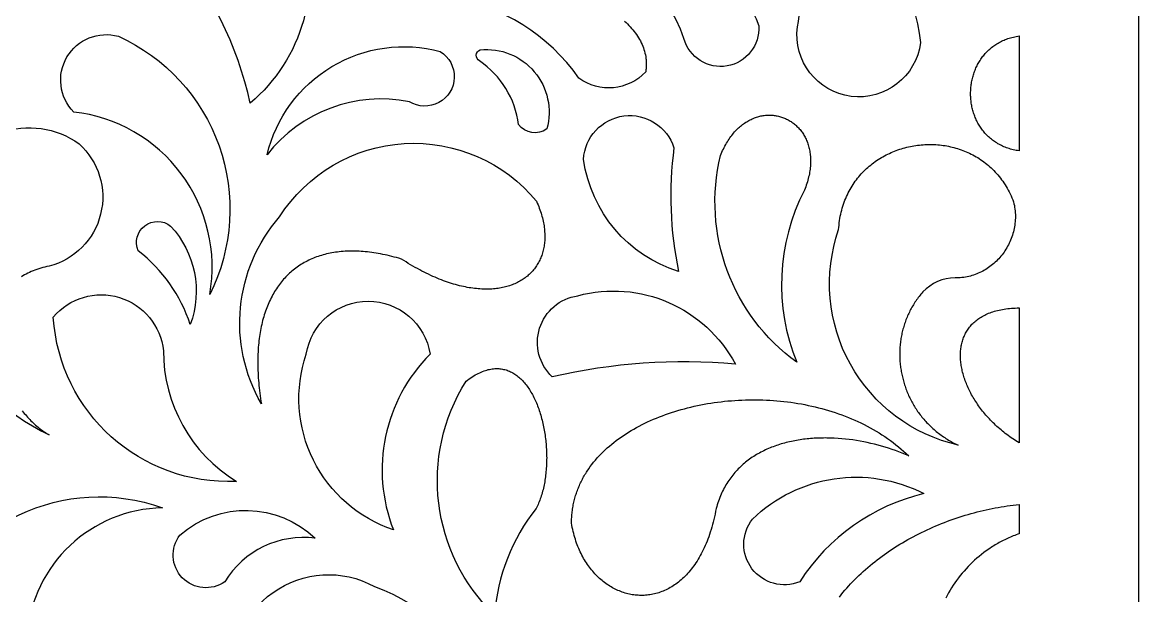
# Model space of a CAD drawing. Extents: x -400 to 400, y -1000 to 1000.
# Drawn here: x -67.2 to 400, y 415.4 to 655.1 of the extents above; entities that cross this region are included whole.
import ezdxf

# ---------------------------------------------------------------- set-up
doc = ezdxf.new("R2010")
doc.units = 0
doc.layers.add('LAYER_1', color=18, linetype='CONTINUOUS')

msp = doc.modelspace()

# ---------------------------------------------------------------- linework, layer by layer
at = {"layer": 'LAYER_1'}
for points in [[(-400, -1000), (400, -1000), (400, 1000), (-400, 1000)], [(349.99, 601.38), (349.36, 601.48), (348.73, 601.59), (348.12, 601.71), (347.51, 601.85), (346.92, 601.99), (346.33, 602.16), (345.76, 602.33), (345.2, 602.51), (344.64, 602.71), (344.1, 602.92), (343.57, 603.14), (343.04, 603.37), (342.53, 603.61), (342.02, 603.86), (341.53, 604.12), (341.05, 604.39), (340.58, 604.68), (340.11, 604.97), (339.66, 605.27), (339.22, 605.58), (338.78, 605.91), (338.36, 606.24), (337.95, 606.57), (337.55, 606.92), (337.16, 607.28), (336.77, 607.64), (336.4, 608.01), (336.04, 608.39), (335.69, 608.78), (335.34, 609.18), (335.01, 609.58), (334.69, 609.99), (334.38, 610.4), (334.08, 610.83), (333.79, 611.25), (333.5, 611.69), (333.23, 612.13), (332.97, 612.58), (332.72, 613.03), (332.48, 613.48), (332.25, 613.95), (332.02, 614.41), (331.81, 614.88), (331.61, 615.36), (331.42, 615.84), (331.24, 616.32), (331.07, 616.81), (330.9, 617.3), (330.75, 617.79), (330.61, 618.29), (330.48, 618.79), (330.36, 619.3), (330.24, 619.8), (330.14, 620.31), (330.05, 620.82), (329.97, 621.33), (329.9, 621.85), (329.84, 622.36), (329.78, 622.88), (329.74, 623.39), (329.71, 623.91), (329.69, 624.43), (329.67, 624.95), (329.67, 625.47), (329.68, 625.99), (329.7, 626.51), (329.72, 627.03), (329.76, 627.54), (329.81, 628.06), (329.87, 628.58), (329.93, 629.09), (330.01, 629.6), (330.1, 630.12), (330.19, 630.62), (330.3, 631.13), (330.42, 631.64), (330.54, 632.14), (330.68, 632.64), (330.82, 633.14), (330.98, 633.63), (331.15, 634.12), (331.32, 634.61), (331.51, 635.09), (331.7, 635.57), (331.91, 636.04), (332.12, 636.51), (332.35, 636.98), (332.58, 637.44), (332.83, 637.89), (333.08, 638.34), (333.35, 638.79), (333.62, 639.22), (333.9, 639.66), (334.2, 640.08), (334.5, 640.5), (334.81, 640.92), (335.14, 641.32), (335.47, 641.72), (335.81, 642.12), (336.16, 642.5), (336.53, 642.88), (336.9, 643.25), (337.28, 643.61), (337.67, 643.97), (338.07, 644.31), (338.48, 644.65), (338.91, 644.97), (339.34, 645.29), (339.78, 645.6), (340.23, 645.9), (340.69, 646.19), (341.16, 646.47), (341.64, 646.74), (342.13, 647), (342.62, 647.25), (343.13, 647.49), (343.65, 647.72), (344.18, 647.93), (344.72, 648.14), (345.27, 648.33), (345.82, 648.51), (346.39, 648.68), (346.97, 648.84), (347.55, 648.98), (348.15, 649.11), (348.75, 649.23), (349.37, 649.34), (350, 649.43)], [(349.99, 479.29), (349.32, 479.7), (348.65, 480.12), (347.98, 480.55), (347.33, 480.98), (346.69, 481.42), (346.05, 481.87), (345.42, 482.33), (344.8, 482.79), (344.19, 483.26), (343.59, 483.73), (342.99, 484.21), (342.41, 484.7), (341.83, 485.19), (341.26, 485.69), (340.7, 486.19), (340.15, 486.7), (339.61, 487.22), (339.08, 487.73), (338.56, 488.26), (338.04, 488.79), (337.54, 489.32), (337.04, 489.86), (336.56, 490.4), (336.08, 490.94), (335.61, 491.49), (335.16, 492.04), (334.71, 492.6), (334.27, 493.15), (333.84, 493.72), (333.43, 494.28), (333.02, 494.85), (332.62, 495.42), (332.23, 495.99), (331.85, 496.56), (331.49, 497.14), (331.13, 497.72), (330.78, 498.29), (330.44, 498.88), (330.11, 499.46), (329.8, 500.04), (329.49, 500.63), (329.2, 501.21), (328.91, 501.8), (328.64, 502.38), (328.37, 502.97), (328.12, 503.56), (327.88, 504.14), (327.65, 504.73), (327.43, 505.31), (327.22, 505.9), (327.02, 506.48), (326.84, 507.07), (326.66, 507.65), (326.5, 508.23), (326.34, 508.81), (326.2, 509.39), (326.07, 509.97), (325.95, 510.54), (325.85, 511.11), (325.75, 511.68), (325.67, 512.25), (325.6, 512.82), (325.54, 513.38), (325.49, 513.94), (325.45, 514.49), (325.43, 515.05), (325.42, 515.6), (325.42, 516.14), (325.43, 516.68), (325.46, 517.22), (325.49, 517.76), (325.54, 518.29), (325.6, 518.81), (325.68, 519.33), (325.77, 519.85), (325.87, 520.36), (325.98, 520.86), (326.1, 521.36), (326.24, 521.86), (326.39, 522.34), (326.56, 522.83), (326.73, 523.3), (326.92, 523.77), (327.13, 524.24), (327.34, 524.69), (327.57, 525.15), (327.82, 525.59), (328.07, 526.03), (328.34, 526.45), (328.63, 526.88), (328.92, 527.29), (329.23, 527.7), (329.56, 528.1), (329.89, 528.49), (330.25, 528.87), (330.61, 529.24), (330.99, 529.61), (331.38, 529.96), (331.79, 530.31), (332.21, 530.65), (332.65, 530.98), (333.1, 531.3), (333.56, 531.61), (334.04, 531.91), (334.54, 532.2), (335.04, 532.48), (335.56, 532.75), (336.1, 533.01), (336.65, 533.25), (337.22, 533.49), (337.8, 533.72), (338.4, 533.93), (339.01, 534.14), (339.63, 534.33), (340.27, 534.51), (340.93, 534.68), (341.6, 534.84), (342.28, 534.98), (342.99, 535.11), (343.7, 535.23), (344.43, 535.34), (345.18, 535.43), (345.95, 535.51), (346.72, 535.58), (347.52, 535.63), (348.33, 535.67), (349.15, 535.7), (350, 535.71)], [(162.67, 445.72), (162.67, 446.33), (162.69, 446.93), (162.71, 447.53), (162.74, 448.13), (162.78, 448.72), (162.83, 449.31), (162.88, 449.9), (162.95, 450.48), (163.02, 451.07), (163.1, 451.64), (163.19, 452.22), (163.29, 452.79), (163.4, 453.36), (163.51, 453.93), (163.64, 454.49), (163.77, 455.05), (163.91, 455.61), (164.06, 456.16), (164.21, 456.71), (164.37, 457.25), (164.55, 457.8), (164.72, 458.34), (164.91, 458.88), (165.11, 459.41), (165.31, 459.94), (165.52, 460.47), (165.73, 460.99), (165.96, 461.51), (166.19, 462.03), (166.43, 462.54), (166.67, 463.05), (166.93, 463.56), (167.19, 464.07), (167.46, 464.57), (167.73, 465.06), (168.01, 465.56), (168.3, 466.05), (168.6, 466.53), (168.9, 467.02), (169.21, 467.5), (169.85, 468.45), (170.51, 469.39), (171.21, 470.31), (171.92, 471.22), (172.67, 472.11), (173.43, 472.99), (174.23, 473.86), (175.04, 474.71), (175.88, 475.55), (176.74, 476.37), (177.63, 477.18), (178.54, 477.97), (179.47, 478.75), (180.42, 479.52), (181.39, 480.27), (182.38, 481), (183.39, 481.72), (184.42, 482.43), (185.47, 483.12), (186.54, 483.79), (187.63, 484.45), (188.74, 485.09), (189.86, 485.72), (191, 486.33), (192.16, 486.93), (193.33, 487.51), (194.52, 488.08), (195.73, 488.63), (196.95, 489.16), (198.18, 489.68), (199.43, 490.18), (200.69, 490.66), (201.97, 491.13), (203.25, 491.58), (204.55, 492.02), (205.87, 492.44), (207.19, 492.84), (208.52, 493.23), (209.87, 493.6), (211.23, 493.95), (212.59, 494.28), (213.96, 494.6), (215.35, 494.9), (216.74, 495.19), (218.14, 495.45), (219.55, 495.7), (220.96, 495.93), (222.38, 496.15), (223.81, 496.34), (225.25, 496.52), (226.68, 496.68), (228.13, 496.83), (229.58, 496.95), (231.03, 497.06), (232.49, 497.15), (233.95, 497.22), (235.41, 497.27), (236.88, 497.31), (238.34, 497.32), (239.81, 497.32), (241.28, 497.3), (242.75, 497.26), (244.22, 497.2), (245.69, 497.12), (247.17, 497.03), (248.63, 496.91), (250.1, 496.78), (251.57, 496.62), (253.03, 496.45), (254.49, 496.26), (255.95, 496.05), (257.41, 495.81), (258.86, 495.56), (260.3, 495.29), (261.74, 495), (263.18, 494.69), (264.61, 494.36), (266.03, 494.02), (267.45, 493.65), (268.86, 493.26), (270.26, 492.85), (271.66, 492.42), (273.04, 491.97), (274.42, 491.49), (275.79, 491), (277.15, 490.49), (278.5, 489.96), (279.84, 489.4), (281.17, 488.83), (282.48, 488.23), (283.79, 487.62), (285.08, 486.98), (286.36, 486.32), (287.63, 485.64), (288.88, 484.94), (290.12, 484.22), (291.34, 483.47), (292.55, 482.71), (293.75, 481.92), (294.93, 481.11), (296.09, 480.28), (297.24, 479.43), (298.37, 478.55), (299.48, 477.65), (300.58, 476.73), (301.65, 475.79), (302.71, 474.83), (303.75, 473.84), (302.4, 474.43), (301.02, 475), (299.63, 475.55), (298.22, 476.08), (296.8, 476.58), (295.36, 477.06), (293.9, 477.52), (292.43, 477.95), (290.95, 478.36), (289.46, 478.75), (287.96, 479.11), (286.45, 479.44), (284.93, 479.75), (283.4, 480.04), (281.87, 480.29), (280.34, 480.52), (278.8, 480.72), (277.26, 480.9), (275.72, 481.05), (274.18, 481.16), (272.64, 481.25), (271.1, 481.31), (269.57, 481.34), (268.8, 481.35), (268.04, 481.34), (267.27, 481.33), (266.51, 481.31), (265.75, 481.29), (264.99, 481.25), (264.24, 481.21), (263.48, 481.16), (262.73, 481.1), (261.98, 481.03), (261.24, 480.96), (260.49, 480.88), (259.75, 480.79), (259.01, 480.69), (258.28, 480.58), (257.54, 480.47), (256.81, 480.34), (256.09, 480.21), (255.37, 480.07), (254.65, 479.92), (253.93, 479.76), (253.22, 479.6), (252.52, 479.42), (251.82, 479.24), (251.12, 479.04), (250.43, 478.84), (249.74, 478.63), (249.06, 478.41), (248.38, 478.19), (247.7, 477.95), (247.04, 477.7), (246.37, 477.45), (245.72, 477.18), (245.07, 476.91), (244.42, 476.63), (243.78, 476.33), (243.15, 476.03), (242.52, 475.72), (241.9, 475.4), (241.29, 475.07), (240.68, 474.73), (240.08, 474.38), (239.48, 474.02), (238.9, 473.65), (238.32, 473.27), (237.74, 472.89), (237.18, 472.49), (236.62, 472.08), (236.07, 471.66), (235.53, 471.23), (235, 470.79), (234.47, 470.35), (233.96, 469.89), (233.45, 469.42), (232.95, 468.94), (232.46, 468.45), (231.97, 467.95), (231.5, 467.44), (231.04, 466.92), (230.58, 466.39), (230.14, 465.84), (229.7, 465.29), (229.27, 464.73), (228.86, 464.15), (228.45, 463.57), (228.05, 462.97), (227.67, 462.36), (227.29, 461.75), (226.93, 461.12), (226.57, 460.48), (226.23, 459.83), (225.9, 459.16), (225.57, 458.49), (225.26, 457.81), (224.96, 457.11), (224.68, 456.4), (224.4, 455.68), (224.14, 454.95), (223.88, 454.21), (223.64, 453.46), (223.42, 452.69), (223.2, 451.92), (222.98, 450.73), (222.74, 449.57), (222.49, 448.43), (222.23, 447.31), (221.96, 446.21), (221.68, 445.13), (221.38, 444.07), (221.07, 443.04), (220.75, 442.02), (220.42, 441.02), (220.08, 440.05), (219.72, 439.09), (219.36, 438.16), (218.98, 437.24), (218.6, 436.35), (218.21, 435.47), (217.8, 434.62), (217.39, 433.78), (216.97, 432.97), (216.53, 432.17), (216.09, 431.4), (215.64, 430.64), (215.19, 429.9), (214.72, 429.19), (214.24, 428.49), (213.76, 427.81), (213.27, 427.15), (212.78, 426.51), (212.27, 425.89), (211.76, 425.29), (211.24, 424.7), (210.72, 424.14), (210.19, 423.59), (209.65, 423.06), (209.11, 422.56), (208.56, 422.06), (208.01, 421.59), (207.45, 421.14), (206.88, 420.7), (206.31, 420.29), (205.74, 419.89), (205.16, 419.51), (204.58, 419.14), (203.99, 418.8), (203.41, 418.47), (202.81, 418.16), (202.22, 417.87), (201.62, 417.59), (201.01, 417.34), (200.41, 417.1), (199.8, 416.88), (199.19, 416.67), (198.58, 416.48), (197.97, 416.31), (197.35, 416.16), (196.73, 416.02), (196.12, 415.9), (195.5, 415.8), (194.88, 415.71), (194.26, 415.64), (193.64, 415.59), (193.02, 415.55), (192.4, 415.53), (191.78, 415.53), (191.16, 415.54), (190.54, 415.57), (189.92, 415.61), (189.31, 415.68), (188.69, 415.75), (188.08, 415.84), (187.47, 415.95), (186.86, 416.08), (186.25, 416.22), (185.65, 416.37), (185.05, 416.54), (184.45, 416.73), (183.85, 416.93), (183.26, 417.15), (182.67, 417.38), (182.09, 417.62), (181.5, 417.89), (180.93, 418.16), (180.36, 418.46), (179.79, 418.76), (179.22, 419.08), (178.67, 419.42), (178.11, 419.77), (177.57, 420.13), (177.03, 420.51), (176.49, 420.91), (175.96, 421.32), (175.44, 421.74), (174.92, 422.17), (174.41, 422.62), (173.91, 423.09), (173.42, 423.57), (172.93, 424.06), (172.45, 424.56), (171.98, 425.08), (171.51, 425.61), (171.06, 426.16), (170.61, 426.72), (170.17, 427.29), (169.74, 427.88), (169.32, 428.48), (168.91, 429.09), (168.51, 429.72), (168.12, 430.36), (167.73, 431.01), (167.36, 431.67), (167, 432.35), (166.65, 433.04), (166.31, 433.74), (165.98, 434.45), (165.66, 435.18), (165.36, 435.92), (165.07, 436.67), (164.78, 437.43), (164.51, 438.21), (164.26, 439), (164.01, 439.8), (163.78, 440.61), (163.56, 441.43), (163.35, 442.27), (163.16, 443.11), (162.98, 443.97), (162.82, 444.84)]]:
    msp.add_lwpolyline(points, close=True, dxfattribs=at)
for points in [[(-4.62, 686.83, -1), (49.56, 696.84, -0.305881), (28.21, 621.31, 0.125623)], [(215.46, 701.48, -0.508287), (308.7, 646.66, -1), (257.17, 653.22, 0.501352)], [(159.35, 683.73, -0.468283), (241, 653.64, -0.9), (209.73, 648.3, 0.335642)], [(-45.67, 617.63, -0.767922), (-26.98, 649.28, -0.426527), (11.27, 541.37, 0.433471)], [(35.26, 599.73, -0.422326), (107.73, 642.93, -1), (94.8, 621.94, 0.283705)], [(124.38, 643.62, -0.52872), (152.32, 610.55, -0.413363), (140.49, 612.38, 0.216127), (124.14, 638.98, -0.631602)], [(167.69, 597.8, -0.832651), (205.52, 602.68, 0.08465), (207.48, 550.94, -0.289471)], [(224.99, 599.41), (225.28, 600.12), (225.58, 600.81), (225.88, 601.49), (226.2, 602.15), (226.52, 602.79), (226.85, 603.42), (227.18, 604.03), (227.52, 604.63), (227.87, 605.21), (228.23, 605.77), (228.59, 606.32), (228.96, 606.85), (229.34, 607.37), (229.72, 607.87), (230.11, 608.36), (230.5, 608.83), (230.9, 609.28), (231.3, 609.73), (231.71, 610.15), (232.12, 610.56), (232.53, 610.96), (232.95, 611.34), (233.38, 611.7), (233.81, 612.05), (234.24, 612.39), (234.68, 612.71), (235.11, 613.02), (235.56, 613.32), (236, 613.59), (236.45, 613.86), (236.9, 614.11), (237.35, 614.35), (237.8, 614.57), (238.26, 614.78), (238.72, 614.98), (239.18, 615.16), (239.64, 615.33), (240.1, 615.48), (240.56, 615.62), (241.02, 615.75), (241.48, 615.87), (241.95, 615.97), (242.41, 616.06), (242.87, 616.14), (243.33, 616.2), (243.8, 616.25), (244.26, 616.29), (244.72, 616.31), (245.18, 616.32), (245.63, 616.32), (246.09, 616.31), (246.54, 616.29), (246.99, 616.25), (247.44, 616.2), (247.89, 616.14), (248.33, 616.07), (248.77, 615.98), (249.21, 615.89), (249.65, 615.78), (250.08, 615.66), (250.51, 615.53), (250.93, 615.39), (251.35, 615.23), (251.76, 615.07), (252.18, 614.89), (252.58, 614.7), (252.98, 614.51), (253.38, 614.3), (253.77, 614.08), (254.15, 613.85), (254.53, 613.6), (254.91, 613.35), (255.28, 613.09), (255.64, 612.82), (255.99, 612.53), (256.34, 612.24), (256.68, 611.94), (257.01, 611.62), (257.34, 611.3), (257.66, 610.97), (257.97, 610.62), (258.28, 610.27), (258.57, 609.91), (258.86, 609.53), (259.14, 609.15), (259.41, 608.76), (259.67, 608.36), (259.92, 607.95), (260.16, 607.53), (260.39, 607.11), (260.61, 606.67), (260.83, 606.22), (261.03, 605.77), (261.22, 605.31), (261.4, 604.83), (261.57, 604.35), (261.73, 603.86), (261.88, 603.37), (262.02, 602.86), (262.14, 602.35), (262.26, 601.83), (262.36, 601.3), (262.45, 600.76), (262.53, 600.21), (262.59, 599.66), (262.64, 599.1), (262.68, 598.53), (262.71, 597.96), (262.72, 597.37), (262.72, 596.78), (262.7, 596.18), (262.67, 595.58), (262.63, 594.97), (262.57, 594.35), (262.5, 593.72), (262.41, 593.09), (262.31, 592.45), (262.19, 591.8), (262.05, 591.15), (261.9, 590.49), (261.74, 589.82), (261.56, 589.15), (261.36, 588.47), (261.15, 587.79), (260.92, 587.1), (260.67, 586.4), (260.4, 585.7), (260.12, 584.99, 0.219402), (256.92, 513, -0.303687)], [(40.51, 573.82, -0.50889), (148.04, 580.31), (148.35, 579.59), (148.65, 578.88), (148.93, 578.17), (149.19, 577.47), (149.45, 576.77), (149.68, 576.08), (149.9, 575.38), (150.11, 574.7), (150.3, 574.02), (150.48, 573.34), (150.64, 572.67), (150.79, 572), (150.92, 571.33), (151.04, 570.68), (151.15, 570.02), (151.24, 569.38), (151.31, 568.73), (151.38, 568.1), (151.42, 567.47), (151.46, 566.84), (151.48, 566.22), (151.49, 565.61), (151.48, 565), (151.46, 564.4), (151.43, 563.8), (151.38, 563.21), (151.32, 562.63), (151.25, 562.05), (151.16, 561.48), (151.06, 560.92), (150.95, 560.37), (150.82, 559.82), (150.68, 559.28), (150.53, 558.74), (150.37, 558.21), (150.19, 557.69), (150, 557.18), (149.8, 556.68), (149.59, 556.18), (149.37, 555.69), (149.13, 555.21), (148.88, 554.74), (148.62, 554.27), (148.34, 553.82), (148.06, 553.37), (147.76, 552.93), (147.45, 552.5), (147.13, 552.07), (146.8, 551.66), (146.46, 551.26), (146.1, 550.86), (145.74, 550.47), (145.36, 550.1), (144.97, 549.73), (144.58, 549.37), (144.17, 549.02), (143.75, 548.68), (143.32, 548.35), (142.87, 548.04), (142.42, 547.73), (141.96, 547.43), (141.49, 547.14), (141, 546.86), (140.51, 546.59), (140.01, 546.33), (139.49, 546.09), (138.97, 545.85), (138.43, 545.63), (137.89, 545.41), (137.34, 545.21), (136.77, 545.02), (136.2, 544.84), (135.62, 544.67), (135.03, 544.51), (134.43, 544.37), (133.82, 544.23), (133.2, 544.11), (132.57, 544), (131.94, 543.9), (131.29, 543.82), (130.64, 543.74), (129.97, 543.68), (129.3, 543.63), (128.62, 543.6), (127.93, 543.57), (127.23, 543.56), (126.53, 543.57), (125.81, 543.58), (125.09, 543.61), (124.36, 543.65), (123.62, 543.71), (122.88, 543.78), (122.12, 543.86), (121.36, 543.96), (120.59, 544.07), (119.82, 544.19), (119.03, 544.33), (118.24, 544.48), (117.44, 544.65), (116.63, 544.83), (115.82, 545.02), (115, 545.23), (114.17, 545.46), (113.34, 545.7), (112.5, 545.95), (111.65, 546.22), (110.79, 546.51), (109.93, 546.81), (109.07, 547.12), (108.19, 547.45), (107.31, 547.8), (106.42, 548.16), (105.53, 548.54), (104.63, 548.93), (103.73, 549.34), (102.82, 549.77), (101.9, 550.21), (100.98, 550.67), (100.05, 551.14), (99.12, 551.64), (98.18, 552.14), (97.23, 552.67), (96.28, 553.21), (95.33, 553.77), (94.37, 554.34), (93.4, 554.94), (92.43, 555.55), (91.46, 556.17), (90.46, 556.47), (89.47, 556.75), (88.48, 557.01), (87.51, 557.26), (86.54, 557.5), (85.58, 557.73), (84.62, 557.94), (83.67, 558.13), (82.73, 558.32), (81.8, 558.49), (80.87, 558.64), (79.95, 558.79), (79.04, 558.91), (78.14, 559.03), (77.24, 559.13), (76.35, 559.22), (75.47, 559.3), (74.59, 559.36), (73.73, 559.41), (72.87, 559.45), (72.01, 559.47), (71.17, 559.48), (70.33, 559.48), (69.51, 559.46), (68.69, 559.44), (67.87, 559.39), (67.07, 559.34), (66.27, 559.27), (65.48, 559.19), (64.7, 559.1), (63.93, 559), (63.16, 558.88), (62.4, 558.75), (61.66, 558.61), (60.91, 558.45), (60.18, 558.28), (59.46, 558.11), (58.74, 557.91), (58.03, 557.71), (57.33, 557.49), (56.64, 557.26), (55.96, 557.02), (55.29, 556.77), (54.62, 556.5), (53.96, 556.23), (53.32, 555.94), (52.68, 555.64), (52.04, 555.32), (51.42, 555), (50.81, 554.66), (50.2, 554.31), (49.61, 553.95), (49.02, 553.58), (48.44, 553.2), (47.87, 552.8), (47.31, 552.4), (46.76, 551.98), (46.22, 551.55), (45.68, 551.11), (45.16, 550.66), (44.64, 550.19), (44.14, 549.72), (43.64, 549.23), (43.15, 548.74), (42.67, 548.23), (42.2, 547.71), (41.74, 547.18), (41.29, 546.64), (40.85, 546.08), (40.42, 545.52), (40, 544.95), (39.59, 544.36), (39.18, 543.77), (38.79, 543.16), (38.41, 542.54), (38.03, 541.91), (37.67, 541.28), (37.32, 540.63), (36.97, 539.97), (36.64, 539.3), (36.31, 538.62), (36, 537.92), (35.69, 537.22), (35.4, 536.51), (35.11, 535.79), (34.84, 535.06), (34.57, 534.32), (34.32, 533.56), (34.07, 532.8), (33.84, 532.03), (33.62, 531.25), (33.4, 530.45), (33.2, 529.65), (33.01, 528.84), (32.82, 528.02), (32.65, 527.18), (32.49, 526.34), (32.34, 525.49), (32.2, 524.63), (32.07, 523.76), (31.95, 522.88), (31.84, 521.99), (31.74, 521.09), (31.66, 520.18), (31.58, 519.26), (31.51, 518.34), (31.46, 517.4), (31.41, 516.45), (31.38, 515.5), (31.36, 514.53), (31.35, 513.56), (31.35, 512.58), (31.36, 511.59), (31.38, 510.58), (31.42, 509.58), (31.46, 508.56), (31.52, 507.53), (31.58, 506.49), (31.66, 505.45), (31.75, 504.4), (31.85, 503.33), (31.97, 502.26), (32.09, 501.18), (32.23, 500.09), (32.37, 499), (32.53, 497.89), (32.7, 496.78), (32.88, 495.66, -0.321273)], [(274.44, 568.45), (274.51, 569.41), (274.6, 570.35), (274.71, 571.29), (274.83, 572.21), (274.98, 573.12), (275.15, 574.02), (275.33, 574.9), (275.53, 575.78), (275.75, 576.64), (275.98, 577.48), (276.24, 578.32), (276.51, 579.14), (276.79, 579.95), (277.1, 580.74), (277.41, 581.53), (277.75, 582.3), (278.1, 583.06), (278.46, 583.8), (278.84, 584.53), (279.23, 585.25), (279.64, 585.96), (280.06, 586.65), (280.5, 587.33), (280.94, 588), (281.41, 588.65), (281.88, 589.3), (282.37, 589.92), (282.87, 590.54), (283.38, 591.14), (283.9, 591.73), (284.44, 592.3), (284.98, 592.86), (285.54, 593.41), (286.11, 593.95), (286.68, 594.47), (287.27, 594.98), (287.87, 595.47), (288.48, 595.95), (289.09, 596.42), (289.72, 596.88), (290.35, 597.32), (291, 597.74), (291.65, 598.16), (292.31, 598.56), (292.97, 598.94), (293.65, 599.31), (294.33, 599.67), (295.01, 600.02), (295.71, 600.35), (296.41, 600.66), (297.11, 600.97), (297.83, 601.26), (298.54, 601.53), (299.27, 601.79), (299.99, 602.04), (300.73, 602.27), (301.46, 602.49), (302.2, 602.7), (302.95, 602.89), (303.69, 603.06), (304.45, 603.23), (305.2, 603.37), (305.96, 603.51), (306.71, 603.63), (307.48, 603.73), (308.24, 603.82), (309, 603.9), (309.77, 603.96), (310.53, 604.01), (311.3, 604.04), (312.07, 604.06), (312.84, 604.06), (313.61, 604.05), (314.37, 604.03), (315.14, 603.99), (315.91, 603.93), (316.67, 603.86), (317.43, 603.78), (318.2, 603.68), (318.96, 603.57), (319.71, 603.44), (320.47, 603.29), (321.22, 603.14), (321.97, 602.96), (322.71, 602.77), (323.46, 602.57), (324.19, 602.35), (324.93, 602.12), (325.66, 601.87), (326.38, 601.61), (327.1, 601.33), (327.81, 601.03), (328.52, 600.72), (329.22, 600.4), (329.92, 600.06), (330.61, 599.71), (331.29, 599.34), (331.97, 598.95), (332.64, 598.55), (333.3, 598.13), (333.95, 597.7), (334.6, 597.25), (335.23, 596.79), (335.86, 596.31), (336.48, 595.82), (337.09, 595.31), (337.69, 594.78), (338.28, 594.24), (338.87, 593.68), (339.44, 593.11), (340, 592.52), (340.55, 591.92), (341.08, 591.3), (341.61, 590.66), (342.13, 590.01), (342.63, 589.34), (343.12, 588.66), (343.6, 587.96), (344.07, 587.24), (344.52, 586.51), (344.96, 585.76), (345.38, 585), (345.8, 584.22), (346.19, 583.42), (346.58, 582.61), (346.95, 581.78), (347.3, 580.93), (347.64, 580.07), (347.82, 579.31), (347.97, 578.55), (348.1, 577.79), (348.21, 577.04), (348.29, 576.28), (348.35, 575.53), (348.39, 574.78), (348.4, 574.03), (348.4, 573.29), (348.37, 572.54), (348.31, 571.81), (348.24, 571.08), (348.15, 570.35), (348.03, 569.63), (347.9, 568.91), (347.74, 568.2), (347.57, 567.49), (347.38, 566.8), (347.16, 566.1), (346.93, 565.42), (346.68, 564.74), (346.42, 564.08), (346.13, 563.42), (345.83, 562.77), (345.51, 562.13), (345.17, 561.49), (344.82, 560.87), (344.45, 560.26), (344.06, 559.66), (343.66, 559.07), (343.25, 558.49), (342.82, 557.93), (342.37, 557.38), (341.91, 556.83), (341.44, 556.31), (340.95, 555.79), (340.45, 555.29), (339.94, 554.8), (339.42, 554.33), (338.88, 553.88), (338.33, 553.43), (337.77, 553.01), (337.2, 552.6), (336.61, 552.2), (336.02, 551.82), (335.42, 551.46), (334.8, 551.12), (334.18, 550.8), (333.54, 550.49), (332.9, 550.2), (332.25, 549.93), (331.59, 549.68), (330.92, 549.45), (330.25, 549.24), (329.57, 549.05), (328.88, 548.88), (328.18, 548.74), (327.48, 548.61), (326.77, 548.51), (326.05, 548.42), (325.33, 548.36), (324.61, 548.33), (323.88, 548.32), (323.14, 548.33, 0.205596), (309.7, 542.39), (309.3, 541.93), (308.9, 541.47), (308.52, 540.99), (308.14, 540.52), (307.77, 540.04), (307.41, 539.55), (307.06, 539.06), (306.72, 538.57), (306.39, 538.07), (306.06, 537.57), (305.75, 537.07), (305.44, 536.56), (305.14, 536.05), (304.85, 535.53), (304.57, 535.01), (304.3, 534.49), (304.03, 533.97), (303.78, 533.44), (303.53, 532.91), (303.29, 532.37), (303.06, 531.83), (302.84, 531.29), (302.62, 530.75), (302.42, 530.21), (302.22, 529.66), (302.03, 529.11), (301.85, 528.56), (301.68, 528), (301.52, 527.45), (301.36, 526.89), (301.22, 526.33), (301.08, 525.77), (300.95, 525.2), (300.83, 524.64), (300.72, 524.07), (300.61, 523.5), (300.51, 522.93), (300.43, 522.36), (300.35, 521.79), (300.27, 521.22), (300.21, 520.64), (300.15, 520.07), (300.11, 519.5), (300.07, 518.92), (300.04, 518.34), (300.01, 517.77), (300, 517.19), (299.99, 516.61), (299.99, 516.04), (300, 515.46), (300.02, 514.88), (300.05, 514.31), (300.08, 513.73), (300.12, 513.15), (300.17, 512.58), (300.23, 512), (300.3, 511.43), (300.37, 510.86), (300.45, 510.28), (300.54, 509.71), (300.64, 509.14), (300.74, 508.57), (300.86, 508), (300.98, 507.43), (301.11, 506.87), (301.24, 506.3), (301.39, 505.74), (301.54, 505.18), (301.7, 504.62), (301.87, 504.07), (302.05, 503.51), (302.23, 502.96), (302.42, 502.41), (302.62, 501.86), (302.83, 501.31), (303.04, 500.77), (303.26, 500.23), (303.49, 499.69), (303.73, 499.16), (303.98, 498.62), (304.23, 498.09), (304.49, 497.57), (304.76, 497.04), (305.04, 496.52), (305.32, 496.01), (305.61, 495.49), (305.91, 494.99), (306.21, 494.48), (306.53, 493.98), (306.85, 493.48), (307.18, 492.98), (307.51, 492.49), (307.86, 492.01), (308.21, 491.53), (308.57, 491.05), (308.93, 490.58), (309.31, 490.11), (309.69, 489.64), (310.08, 489.19), (310.47, 488.73), (310.87, 488.28), (311.28, 487.84), (311.7, 487.4), (312.13, 486.96), (312.56, 486.54), (313, 486.11), (313.45, 485.69), (313.9, 485.28), (314.36, 484.88), (314.83, 484.47), (315.31, 484.08), (315.79, 483.69), (316.28, 483.31), (316.78, 482.93), (317.28, 482.56), (317.79, 482.2), (318.31, 481.84), (318.84, 481.49), (319.37, 481.15), (319.91, 480.81), (320.46, 480.48), (321.01, 480.15), (321.57, 479.84), (322.14, 479.53), (322.71, 479.23), (323.3, 478.93), (323.89, 478.64), (324.48, 478.36, -0.446644)], [(-18.64, 559.6, -0.781173), (-5.1, 569.97, -0.282051), (3.14, 528.79, 0.148755)], [(165.27, 540.82, -0.348765), (231.23, 512.22, 0.079218), (154.59, 506.88, -0.626307)], [(-54.19, 531.88, -0.660834), (-8.13, 517.85, 0.261269), (22.41, 463.21, -0.409031)], [(51.64, 516.41, -0.852941), (103.5, 516.41, 0.298118), (88.12, 442.94, -0.415063)], [(118.53, 505.09), (119.19, 505.59), (119.84, 506.07), (120.49, 506.51), (121.13, 506.93), (121.77, 507.33), (122.4, 507.7), (123.02, 508.04), (123.64, 508.36), (124.25, 508.65), (124.86, 508.92), (125.46, 509.17), (126.05, 509.39), (126.64, 509.59), (127.23, 509.76), (127.8, 509.92), (128.38, 510.04), (128.94, 510.15), (129.5, 510.24), (130.05, 510.3), (130.6, 510.34), (131.14, 510.36), (131.68, 510.36), (132.2, 510.34), (132.73, 510.3), (133.24, 510.24), (133.75, 510.16), (134.26, 510.05), (134.75, 509.93), (135.25, 509.8), (135.73, 509.64), (136.21, 509.46), (136.68, 509.27), (137.15, 509.06), (137.6, 508.83), (138.06, 508.59), (138.5, 508.32), (138.94, 508.05), (139.37, 507.75), (139.8, 507.44), (140.22, 507.11), (140.63, 506.77), (141.04, 506.42), (141.44, 506.04), (141.83, 505.66), (142.22, 505.26), (142.6, 504.85), (142.97, 504.42), (143.33, 503.98), (143.69, 503.52), (144.04, 503.06), (144.39, 502.58), (144.73, 502.09), (145.06, 501.59), (145.38, 501.07), (145.7, 500.55), (146.01, 500.01), (146.31, 499.47), (146.6, 498.91), (146.89, 498.34), (147.17, 497.77), (147.45, 497.18), (147.71, 496.59), (147.97, 495.98), (148.22, 495.37), (148.47, 494.75), (148.71, 494.12), (148.93, 493.49), (149.16, 492.84), (149.37, 492.19), (149.58, 491.53), (149.78, 490.87), (149.97, 490.2), (150.16, 489.52), (150.33, 488.84), (150.5, 488.16), (150.66, 487.46), (150.82, 486.77), (150.97, 486.07), (151.1, 485.36), (151.24, 484.65), (151.36, 483.94), (151.47, 483.22), (151.58, 482.51), (151.68, 481.78), (151.77, 481.06), (151.86, 480.34), (151.93, 479.61), (152, 478.88), (152.06, 478.15), (152.11, 477.42), (152.16, 476.69), (152.19, 475.95), (152.22, 475.22), (152.24, 474.49), (152.25, 473.76), (152.26, 473.03), (152.25, 472.3), (152.24, 471.57), (152.22, 470.85), (152.19, 470.12), (152.15, 469.4), (152.1, 468.68), (152.05, 467.97), (151.98, 467.25), (151.91, 466.54), (151.83, 465.84), (151.74, 465.14), (151.65, 464.44), (151.54, 463.75), (151.43, 463.06), (151.3, 462.38), (151.17, 461.7), (151.03, 461.03), (150.88, 460.37), (150.73, 459.71), (150.56, 459.06), (150.38, 458.41), (150.2, 457.78), (150.01, 457.15), (149.81, 456.53), (149.6, 455.91), (149.38, 455.31), (149.15, 454.71), (148.91, 454.13), (148.66, 453.55), (148.41, 452.98), (148.14, 452.43), (147.87, 451.88, 0.149515), (130.45, 407.38, -0.356061)], [(238.38, 447.39, -0.321414), (310.13, 458.13, 0.192137), (258.15, 421.28, -0.772016)], [(-1.2, 440.78, -0.387147), (55.41, 439.41, 0.297418), (17.54, 421.26, -0.862198)], [(21.6, 377.49, -0.627757), (80.17, 419.29, -0.530685), (109.15, 310.69, 0.761816), (66.45, 371.39, -0.546322)]]:
    msp.add_lwpolyline(points, format="xyb", close=True, dxfattribs=at)
for points in [[(184.82, 655.64), (185.46, 655.05), (186.08, 654.45), (186.67, 653.84), (187.25, 653.23), (187.81, 652.6), (188.35, 651.97), (188.86, 651.33), (189.35, 650.68), (189.83, 650.03), (190.27, 649.36), (190.7, 648.69), (191.1, 648.01), (191.48, 647.32), (191.83, 646.62), (192.16, 645.92), (192.46, 645.21), (192.74, 644.49), (192.99, 643.76), (193.21, 643.02), (193.4, 642.28), (193.57, 641.53), (193.71, 640.77), (193.76, 640.39), (193.81, 640), (193.86, 639.62), (193.89, 639.23), (193.92, 638.84), (193.94, 638.45), (193.95, 638.06), (193.96, 637.66), (193.96, 637.26), (193.95, 636.87), (193.93, 636.46), (193.9, 636.06), (193.87, 635.66), (193.82, 635.25), (193.77, 634.84), (193.71, 634.43, -0.37984), (165.72, 631.79, 0.206923), (111.84, 665.18)], [(-67.23, 492.72), (-66.78, 492.18), (-66.33, 491.64), (-65.88, 491.1), (-65.42, 490.58), (-64.96, 490.07), (-64.49, 489.56), (-64.02, 489.07), (-63.54, 488.58), (-63.06, 488.11), (-62.57, 487.65), (-62.09, 487.19), (-61.59, 486.75), (-61.1, 486.32), (-60.6, 485.89), (-60.09, 485.49), (-59.59, 485.09), (-59.08, 484.7), (-58.56, 484.33), (-58.05, 483.96), (-57.53, 483.62), (-57.01, 483.28), (-56.49, 482.96), (-55.96, 482.64, -0.389584), (-98.67, 584.45, -0.528046), (-43.38, 604.28, -0.598372), (-55.96, 553.19), (-56.87, 552.99), (-57.76, 552.78), (-58.63, 552.56), (-59.48, 552.32), (-60.31, 552.06), (-61.12, 551.79), (-61.91, 551.51), (-62.68, 551.22), (-63.43, 550.91), (-64.16, 550.59), (-64.88, 550.25), (-65.57, 549.9), (-66.24, 549.54), (-66.9, 549.17), (-67.54, 548.78)], [(-108.88, 404.81, -0.414061), (-8.46, 452.13, 0.387), (-65.26, 398.7)]]:
    msp.add_lwpolyline(points, format="xyb", dxfattribs=at)
msp.add_lwpolyline([(274.74, 414.87), (275.48, 415.82), (276.25, 416.75), (277.03, 417.68), (277.83, 418.59), (278.64, 419.5), (279.47, 420.4), (280.31, 421.28), (281.17, 422.16), (282.05, 423.03), (282.94, 423.89), (283.84, 424.74), (284.76, 425.58), (285.69, 426.4), (286.64, 427.22), (287.6, 428.03), (288.57, 428.83), (289.56, 429.61), (290.55, 430.39), (291.56, 431.16), (292.59, 431.91), (293.62, 432.66), (294.66, 433.39), (295.72, 434.11), (296.79, 434.82), (297.86, 435.52), (298.95, 436.21), (300.05, 436.89), (301.15, 437.55), (302.27, 438.2), (303.39, 438.85), (304.53, 439.47), (305.67, 440.09), (306.82, 440.7), (307.98, 441.29), (309.14, 441.87), (310.32, 442.44), (311.5, 443), (312.68, 443.54), (313.88, 444.07), (315.08, 444.59), (316.28, 445.1), (317.49, 445.59), (318.71, 446.07), (319.93, 446.53), (321.16, 446.99), (322.39, 447.42), (323.62, 447.85), (324.86, 448.26), (326.1, 448.66), (327.35, 449.05), (328.59, 449.42), (329.85, 449.77), (331.1, 450.12), (332.35, 450.45), (333.61, 450.76), (334.87, 451.06), (336.13, 451.35), (337.39, 451.62), (338.65, 451.87), (339.92, 452.11), (341.18, 452.34), (342.44, 452.55), (343.7, 452.75), (344.96, 452.93), (346.22, 453.1), (347.48, 453.25), (348.74, 453.38), (350, 453.5), (350, 441.33), (349.37, 441.11), (348.75, 440.88), (348.13, 440.64), (347.52, 440.4), (346.91, 440.15), (346.3, 439.89), (345.7, 439.63), (345.11, 439.36), (344.52, 439.08), (343.93, 438.8), (343.35, 438.51), (342.77, 438.21), (342.2, 437.91), (341.63, 437.6), (341.07, 437.29), (340.51, 436.97), (339.96, 436.64), (339.41, 436.31), (338.86, 435.97), (338.32, 435.62), (337.79, 435.27), (337.26, 434.92), (336.22, 434.19), (335.19, 433.44), (334.19, 432.66), (333.21, 431.87), (332.24, 431.05), (331.3, 430.21), (330.38, 429.36), (329.49, 428.48), (328.61, 427.58), (327.76, 426.67), (326.92, 425.73), (326.11, 424.78), (325.33, 423.82), (324.56, 422.83), (323.82, 421.83), (323.11, 420.81), (322.41, 419.78), (321.74, 418.73), (321.1, 417.67), (320.48, 416.59), (319.88, 415.5), (319.31, 414.39)], dxfattribs=at)

doc.saveas('drawing.dxf')
